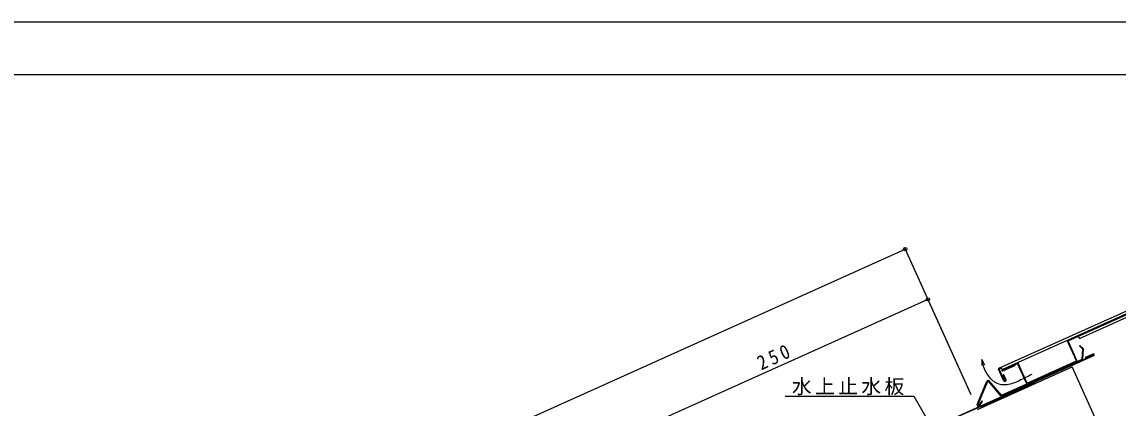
# Model space of a CAD drawing. Units: millimetres, scale not verified. Extents: x -1104 to 916, y -637 to 768.
# Drawn here: x -373 to 458, y 475 to 768 of the extents above; entities that cross this region are included whole.
import ezdxf

# ---------------------------------------------------------------- set-up
doc = ezdxf.new("R2010")
doc.units = ezdxf.units.MM
doc.header["$LTSCALE"] = 5
doc.header["$PDMODE"] = 32
doc.header["$PDSIZE"] = 2.5
doc.layers.add('0-0', color=7, linetype='Continuous')
doc.layers.add('F-0', color=2, linetype='Continuous')
doc.styles.add('ＭＳ ゴシック', font='')
doc.styles.get('ＭＳ ゴシック').set_extended_font_data('MS Gothic')

msp = doc.modelspace()

# ---------------------------------------------------------------- linework, layer by layer
at = {"layer": '0-0'}
for p, q in [((-532.8, 222.31), (297.034, 595.775)), ((297.034, 595.775), (346.713, 485.389)), ((314.205, 557.621), (86.229, 455.02)), ((314.205, 557.621), (346.713, 485.389)), ((367.983, 505.288), (465.057, 548.972)), ((370.628, 504.285), (465.057, 546.779)), ((420.487, 526.174), (465.057, 546.231)), ((429.287, 527.941), (465.057, 544.037)), ((426.802, 510.922), (420.031, 525.969)), ((427.258, 511.127), (420.487, 526.174)), ((429.287, 527.941), (428.466, 529.765)), ((429.213, 522.209), (429.552, 522.577)), ((431.834, 519.801), (429.213, 522.209)), ((432.172, 520.169), (429.552, 522.577)), ((431.111, 512.313), (431.834, 519.801)), ((431.608, 512.265), (432.332, 519.753)), ((439.34, 516.125), (433.595, 513.54)), ((433.759, 513.175), (439.504, 515.761)), ((353.756, 476.516), (439.75, 515.214)), ((439.915, 514.849), (354.285, 476.315)), ((355.088, 511.921), (354.987, 507.474)), ((355.088, 511.921), (357.089, 507.858)), ((370.012, 484.818), (431.111, 512.313)), ((370.217, 484.362), (431.316, 511.857)), ((370.787, 503.809), (382.186, 508.938)), ((370.992, 503.353), (380.568, 507.662)), ((380.568, 507.662), (380.362, 508.118)), ((388.957, 493.892), (382.186, 508.938)), ((389.413, 494.097), (382.642, 509.143)), ((389.413, 494.097), (426.802, 510.922)), ((433.759, 513.175), (433.595, 513.54)), ((351.796, 474.106), (423.634, 506.434)), ((371.631, 495.964), (367.732, 504.627)), ((368.188, 504.832), (370.012, 505.653)), ((372.087, 496.169), (368.188, 504.832)), ((370.628, 504.285), (370.012, 505.653)), ((371.813, 500.432), (371.357, 500.227)), ((372.999, 496.579), (371.357, 500.227)), ((373.455, 496.785), (371.813, 500.432)), ((445.383, 458.102), (423.634, 506.434)), ((351.559, 477.866), (358.991, 495.466)), ((359.452, 495.271), (352.02, 477.671)), ((355.079, 476.014), (396.115, 494.481)), ((369.632, 484.493), (360.292, 495.402)), ((370.012, 484.818), (360.672, 495.727)), ((384.972, 490.563), (384.808, 490.928)), ((384.907, 490.972), (385.192, 490.662)), ((384.972, 490.563), (398.651, 496.719)), ((386.829, 491.837), (387.115, 491.527)), ((388.752, 492.703), (389.037, 492.392)), ((388.758, 492.266), (389.688, 493.124)), ((390.674, 493.568), (390.96, 493.258)), ((392.597, 494.433), (392.882, 494.123)), ((394.519, 495.298), (394.805, 494.988)), ((394.525, 494.862), (395.455, 495.719)), ((396.442, 496.163), (396.727, 495.853)), ((398.364, 497.028), (398.652, 496.715)), ((398.652, 496.715), (398.487, 497.083)), ((321.856, 462.16), (353.756, 476.516)), ((354.285, 476.315), (322.021, 461.795)), ((355.022, 480.606), (352.905, 477.212)), ((355.446, 480.341), (353.329, 476.948)), ((355.022, 480.606), (355.446, 480.341))]:
    msp.add_line(p, q, dxfattribs=at)
for points in [[(355.736, 508.987), (355.381, 510.435), (355.088, 511.921)], [(393.056, 500.452), (391.844, 499.96), (390.637, 499.418), (389.435, 498.842), (388.237, 498.243), (387.043, 497.633), (385.853, 497.023), (384.668, 496.424), (383.487, 495.844), (382.312, 495.293), (381.143, 494.777), (379.982, 494.303), (378.831, 493.879), (377.689, 493.509), (376.559, 493.199), (375.442, 492.952), (374.338, 492.773), (373.25, 492.665), (372.179, 492.63), (371.126, 492.67), (370.092, 492.788), (369.078, 492.983), (368.086, 493.257), (367.116, 493.61), (366.171, 494.043), (365.25, 494.553), (364.355, 495.141), (363.487, 495.806), (362.648, 496.546), (361.838, 497.359), (361.058, 498.243), (360.311, 499.197), (359.598, 500.217), (358.921, 501.301), (358.281, 502.447), (357.681, 503.65), (357.123, 504.91), (356.611, 506.221), (356.147, 507.581), (355.736, 508.987)], [(205.94, 484.098), (303.548, 484.098), (324.806, 447.277)]]:
    msp.add_lwpolyline(points, dxfattribs=at)
for centre, radius, start, end in [((420.487, 526.174), 0.5, 114.22805, 204.22805), ((431.834, 519.801), 0.5, 354.48317, 47.42664), ((439.627, 515.487), 0.7, 24.228, 114.228), ((439.627, 515.487), 0.3, 24.228, 114.228), ((439.627, 515.487), 0.3, 294.228, 24.228), ((439.627, 515.487), 0.7, 294.228, 24.228), ((382.186, 508.938), 0.5, 24.22805, 114.22805), ((426.802, 510.922), 0.5, 294.22805, 24.22805), ((431.111, 512.313), 0.5, 294.22805, 354.48317), ((368.188, 504.832), 0.5, 114.22805, 204.22805), ((370.787, 503.809), 0.5, 114.22805, 294.22805), ((359.913, 495.077), 1, 40.56805, 157.10695), ((359.913, 495.077), 0.5, 40.56805, 157.10695), ((372.543, 496.374), 1, 204.22805, 24.22805), ((372.543, 496.374), 0.5, 204.22805, 24.22805), ((389.413, 494.097), 0.5, 204.22805, 294.22805), ((370.012, 484.818), 0.5, 220.56805, 294.22805), ((352.481, 477.477), 1, 157.10695, 328.04213), ((352.481, 477.477), 0.5, 157.10695, 328.04213)]:
    msp.add_arc(centre, radius, start, end, dxfattribs=at)
for p in [(297.034, 595.775), (314.205, 557.621)]:
    msp.add_point(p, dxfattribs=at)
at = {"layer": 'F-0', "color": 5}
msp.add_line((-1103.814, 728.266), (916.186, 728.266), dxfattribs=at)
msp.add_lwpolyline([(-1103.814, -636.734), (-1103.814, 768.266), (916.186, 768.266)], dxfattribs=at)

# ---------------------------------------------------------------- texts
at = {"layer": '0-0', "insert": (187.792, 503.47), "char_height": 11, "attachment_point": 7, "rotation": 24.23, "style": 'ＭＳ ゴシック'}
msp.add_mtext('\\T1.38;\\W0.9;250', dxfattribs=at)
at = {"layer": '0-0', "insert": (211.036, 484.826), "char_height": 11, "attachment_point": 7, "style": 'ＭＳ ゴシック'}
msp.add_mtext('\\T1.17;水上止水板', dxfattribs=at)

doc.saveas('drawing.dxf')
